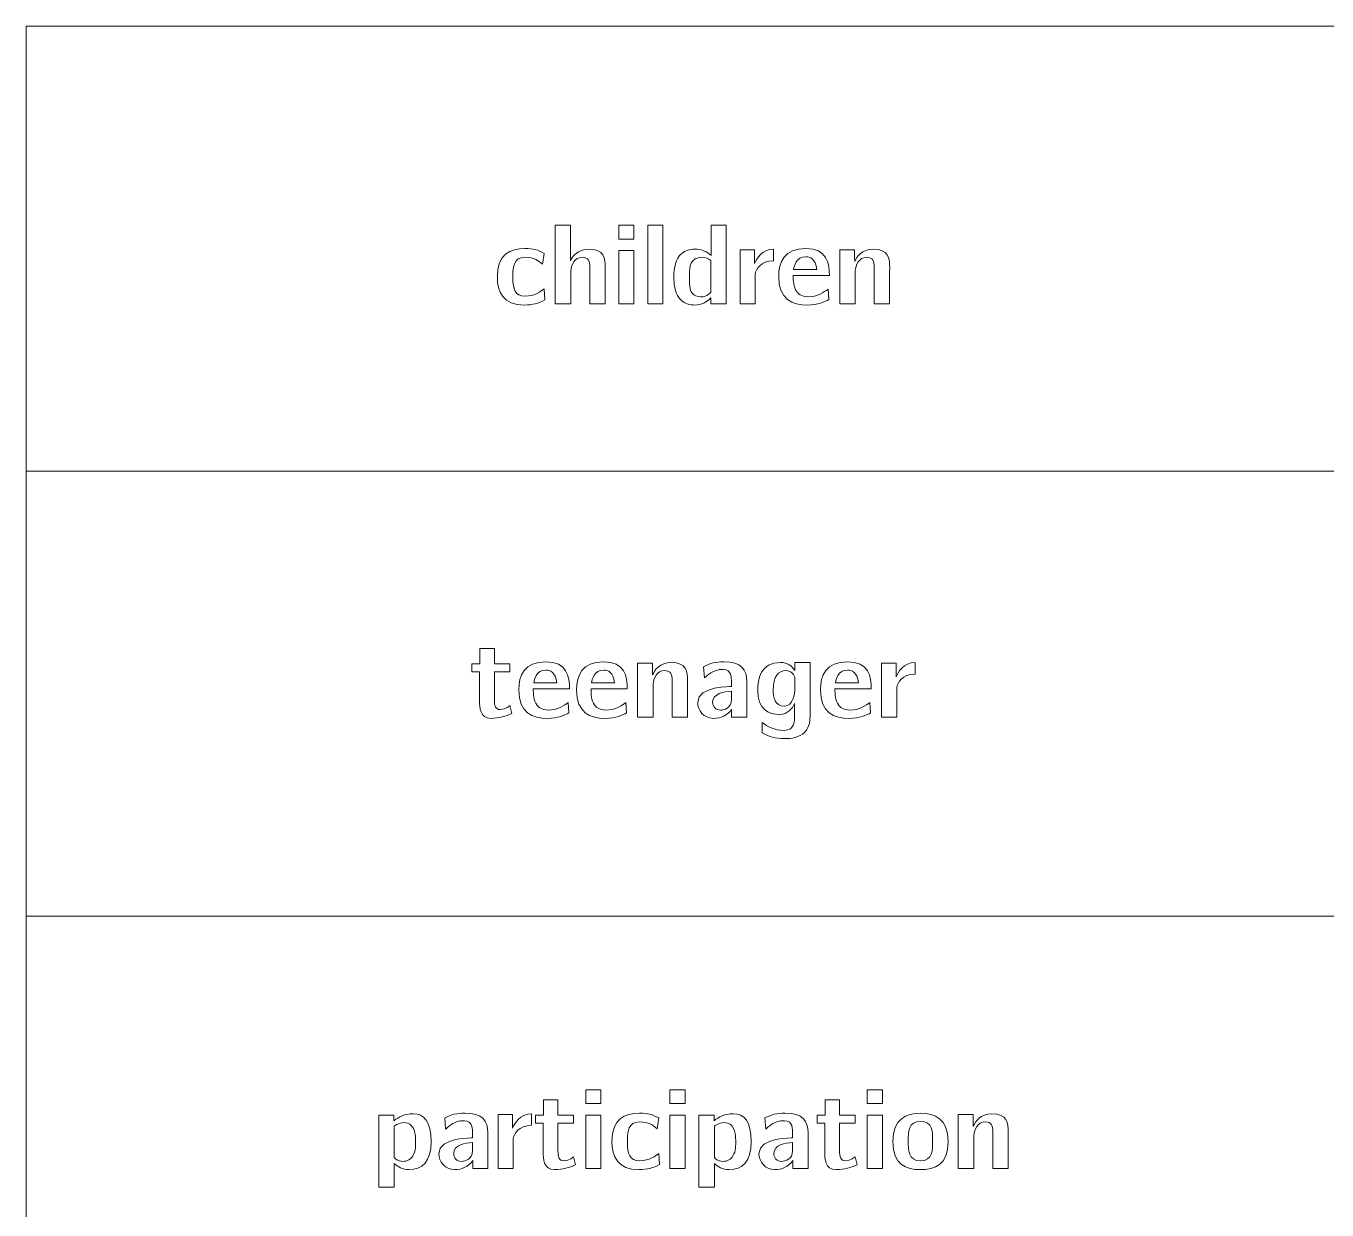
# Model space of a CAD drawing. Header units: inches. Extents: x 0 to 450, y -250 to 0.
# Drawn here: x 0 to 73.1, y -66.5 to 0 of the extents above; entities that cross this region are included whole.
import ezdxf

# ---------------------------------------------------------------- set-up
doc = ezdxf.new("R2010")
doc.units = ezdxf.units.IN
doc.header["$MEASUREMENT"] = 0
doc.layers.add('Raster', color=7, linetype='Continuous')
doc.layers.add('words', color=7, linetype='Continuous')

# ---------------------------------------------------------------- blocks, each defined once
blk = doc.blocks.new('block 2')
at = {"layer": 'words', "color": 250, "lineweight": 18}
for points in [[(33.299, -11.19), (34.151, -11.19), (34.151, -11.965), (33.299, -11.965), (33.299, -11.19)], [(34.925, -11.19), (35.776, -11.19), (35.776, -15.604), (34.925, -15.604), (34.925, -11.19)], [(33.299, -12.606), (34.151, -12.606), (34.151, -15.604), (33.299, -15.604), (33.299, -12.606)]]:
    blk.add_lwpolyline(points, dxfattribs=at)
for points, knots in [([(29.731, -11.19), (29.731, -11.19), (30.582, -11.19), (30.582, -11.19), (30.582, -11.19), (30.582, -13.197), (30.582, -13.197), (30.696, -12.956), (30.988, -12.536), (31.604, -12.536), (32.487, -12.536), (32.538, -13.038), (32.538, -13.61), (32.538, -13.699), (32.532, -13.788), (32.532, -13.87), (32.532, -13.87), (32.532, -15.604), (32.532, -15.604), (32.532, -15.604), (31.668, -15.604), (31.668, -15.604), (31.668, -15.604), (31.668, -13.527), (31.668, -13.527), (31.668, -13.229), (31.611, -12.994), (31.236, -12.994), (30.804, -12.994), (30.626, -13.438), (30.601, -13.756), (30.601, -13.756), (30.601, -15.604), (30.601, -15.604), (30.601, -15.604), (29.731, -15.604), (29.731, -15.604), (29.731, -15.604), (29.731, -11.19), (29.731, -11.19)], [0, 0, 0, 0, 1, 1, 1, 2, 2, 2, 3, 3, 3, 4, 4, 4, 5, 5, 5, 6, 6, 6, 7, 7, 7, 8, 8, 8, 9, 9, 9, 10, 10, 10, 11, 11, 11, 12, 12, 12, 13, 13, 13, 13]), ([(36.836, -12.778), (37.033, -12.606), (37.3, -12.536), (37.567, -12.536), (37.967, -12.536), (38.266, -12.695), (38.488, -12.886), (38.488, -12.886), (38.488, -11.19), (38.488, -11.19), (38.488, -11.19), (39.339, -11.19), (39.339, -11.19), (39.339, -11.19), (39.339, -15.604), (39.339, -15.604), (39.339, -15.604), (38.469, -15.604), (38.469, -15.604), (38.469, -15.604), (38.469, -15.274), (38.469, -15.274), (38.234, -15.509), (37.961, -15.674), (37.56, -15.674), (37.363, -15.674), (36.874, -15.636), (36.601, -15.147), (36.443, -14.855), (36.398, -14.512), (36.398, -14.093), (36.398, -13.597), (36.474, -13.076), (36.836, -12.778)], [0, 0, 0, 0, 1, 1, 1, 2, 2, 2, 3, 3, 3, 4, 4, 4, 5, 5, 5, 6, 6, 6, 7, 7, 7, 8, 8, 8, 9, 9, 9, 10, 10, 10, 11, 11, 11, 11]), ([(28.023, -12.498), (28.512, -12.498), (28.728, -12.568), (29.116, -12.771), (29.116, -12.771), (29.014, -13.375), (29.014, -13.375), (28.747, -13.172), (28.588, -12.994), (28.029, -12.994), (27.388, -12.994), (27.356, -13.534), (27.35, -13.972), (27.35, -13.972), (27.35, -14.156), (27.35, -14.156), (27.35, -14.766), (27.464, -15.179), (28.017, -15.179), (28.601, -15.179), (28.938, -14.893), (29.103, -14.76), (29.103, -14.76), (29.154, -15.382), (29.154, -15.382), (28.785, -15.579), (28.461, -15.674), (27.998, -15.674), (26.784, -15.674), (26.479, -14.925), (26.479, -14.099), (26.479, -12.816), (27.197, -12.498), (28.023, -12.498)], [0, 0, 0, 0, 1, 1, 1, 2, 2, 2, 3, 3, 3, 4, 4, 4, 5, 5, 5, 6, 6, 6, 7, 7, 7, 8, 8, 8, 9, 9, 9, 10, 10, 10, 11, 11, 11, 11]), ([(37.421, -15.007), (37.535, -15.147), (37.725, -15.217), (37.903, -15.217), (38.284, -15.217), (38.45, -14.957), (38.469, -14.95), (38.469, -14.95), (38.469, -13.178), (38.469, -13.178), (38.31, -13.057), (38.176, -12.994), (37.98, -12.994), (37.306, -12.994), (37.268, -13.521), (37.268, -14.016), (37.268, -14.531), (37.275, -14.817), (37.421, -15.007)], [0, 0, 0, 0, 1, 1, 1, 2, 2, 2, 3, 3, 3, 4, 4, 4, 5, 5, 5, 6, 6, 6, 6]), ([(40.113, -12.568), (40.113, -12.568), (40.926, -12.568), (40.926, -12.568), (40.926, -12.568), (40.926, -13.045), (40.926, -13.045), (40.926, -13.045), (40.932, -13.337), (40.932, -13.337), (41.04, -13.051), (41.345, -12.549), (41.993, -12.536), (41.993, -12.536), (41.993, -13.184), (41.993, -13.184), (41.269, -13.197), (40.989, -13.661), (40.964, -13.953), (40.964, -13.953), (40.964, -15.604), (40.964, -15.604), (40.964, -15.604), (40.113, -15.604), (40.113, -15.604), (40.113, -15.604), (40.113, -12.568), (40.113, -12.568)], [0, 0, 0, 0, 1, 1, 1, 2, 2, 2, 3, 3, 3, 4, 4, 4, 5, 5, 5, 6, 6, 6, 7, 7, 7, 8, 8, 8, 9, 9, 9, 9]), ([(43.802, -12.498), (44.997, -12.498), (45.136, -13.318), (45.136, -14.016), (45.136, -14.016), (43.097, -14.016), (43.097, -14.016), (43.097, -14.321), (43.11, -14.658), (43.294, -14.918), (43.37, -15.026), (43.548, -15.211), (43.929, -15.211), (44.469, -15.211), (44.844, -14.95), (45.054, -14.785), (45.054, -14.785), (45.098, -15.363), (45.098, -15.363), (44.889, -15.484), (44.495, -15.674), (43.885, -15.674), (43.066, -15.674), (42.284, -15.357), (42.284, -14.08), (42.284, -13.267), (42.589, -12.498), (43.802, -12.498)], [0, 0, 0, 0, 1, 1, 1, 2, 2, 2, 3, 3, 3, 4, 4, 4, 5, 5, 5, 6, 6, 6, 7, 7, 7, 8, 8, 8, 9, 9, 9, 9]), ([(44.418, -13.673), (44.355, -13.083), (44.05, -12.962), (43.809, -12.962), (43.262, -12.962), (43.154, -13.502), (43.123, -13.673), (43.123, -13.673), (44.418, -13.673), (44.418, -13.673)], [0, 0, 0, 0, 1, 1, 1, 2, 2, 2, 3, 3, 3, 3]), ([(45.713, -12.568), (45.713, -12.568), (46.545, -12.568), (46.545, -12.568), (46.545, -12.568), (46.545, -12.968), (46.545, -12.968), (46.545, -12.968), (46.552, -13.235), (46.552, -13.235), (46.666, -12.968), (46.965, -12.536), (47.587, -12.536), (48.47, -12.536), (48.521, -13.038), (48.521, -13.603), (48.521, -13.693), (48.514, -13.775), (48.514, -13.864), (48.514, -13.864), (48.514, -15.604), (48.514, -15.604), (48.514, -15.604), (47.65, -15.604), (47.65, -15.604), (47.65, -15.604), (47.65, -13.527), (47.65, -13.527), (47.65, -13.229), (47.593, -12.994), (47.219, -12.994), (46.787, -12.994), (46.609, -13.438), (46.584, -13.756), (46.584, -13.756), (46.584, -15.604), (46.584, -15.604), (46.584, -15.604), (45.713, -15.604), (45.713, -15.604), (45.713, -15.604), (45.713, -12.568), (45.713, -12.568)], [0, 0, 0, 0, 1, 1, 1, 2, 2, 2, 3, 3, 3, 4, 4, 4, 5, 5, 5, 6, 6, 6, 7, 7, 7, 8, 8, 8, 9, 9, 9, 10, 10, 10, 11, 11, 11, 12, 12, 12, 13, 13, 13, 14, 14, 14, 14])]:
    blk.add_open_spline(points, degree=3, knots=knots, dxfattribs=at)
blk = doc.blocks.new('block 3')
at = {"layer": 'words', "color": 250, "lineweight": 18}
for points, knots in [([(25.054, -35.826), (25.054, -35.826), (25.498, -35.826), (25.498, -35.826), (25.498, -35.826), (25.498, -34.969), (25.498, -34.969), (25.498, -34.969), (26.312, -34.969), (26.312, -34.969), (26.312, -34.969), (26.312, -35.826), (26.312, -35.826), (26.312, -35.826), (27.182, -35.826), (27.182, -35.826), (27.182, -35.826), (27.182, -36.284), (27.182, -36.284), (27.182, -36.284), (26.312, -36.284), (26.312, -36.284), (26.312, -36.284), (26.312, -37.821), (26.312, -37.821), (26.312, -38.183), (26.375, -38.399), (26.642, -38.399), (26.966, -38.399), (27.163, -38.17), (27.182, -38.17), (27.182, -38.17), (27.296, -38.615), (27.296, -38.615), (26.947, -38.78), (26.585, -38.894), (26.115, -38.894), (25.492, -38.894), (25.479, -38.259), (25.479, -37.922), (25.479, -37.922), (25.479, -36.284), (25.479, -36.284), (25.479, -36.284), (25.054, -36.284), (25.054, -36.284), (25.054, -36.284), (25.054, -35.826), (25.054, -35.826)], [0, 0, 0, 0, 1, 1, 1, 2, 2, 2, 3, 3, 3, 4, 4, 4, 5, 5, 5, 6, 6, 6, 7, 7, 7, 8, 8, 8, 9, 9, 9, 10, 10, 10, 11, 11, 11, 12, 12, 12, 13, 13, 13, 14, 14, 14, 15, 15, 15, 16, 16, 16, 16]), ([(29.201, -35.718), (30.395, -35.718), (30.535, -36.538), (30.535, -37.236), (30.535, -37.236), (28.496, -37.236), (28.496, -37.236), (28.496, -37.541), (28.508, -37.878), (28.693, -38.138), (28.769, -38.246), (28.947, -38.431), (29.328, -38.431), (29.868, -38.431), (30.243, -38.17), (30.452, -38.005), (30.452, -38.005), (30.497, -38.583), (30.497, -38.583), (30.287, -38.704), (29.893, -38.894), (29.283, -38.894), (28.464, -38.894), (27.683, -38.577), (27.683, -37.3), (27.683, -36.487), (27.988, -35.718), (29.201, -35.718)], [0, 0, 0, 0, 1, 1, 1, 2, 2, 2, 3, 3, 3, 4, 4, 4, 5, 5, 5, 6, 6, 6, 7, 7, 7, 8, 8, 8, 9, 9, 9, 9]), ([(32.446, -35.718), (33.64, -35.718), (33.779, -36.538), (33.779, -37.236), (33.779, -37.236), (31.74, -37.236), (31.74, -37.236), (31.74, -37.541), (31.753, -37.878), (31.937, -38.138), (32.014, -38.246), (32.191, -38.431), (32.573, -38.431), (33.112, -38.431), (33.487, -38.17), (33.697, -38.005), (33.697, -38.005), (33.741, -38.583), (33.741, -38.583), (33.532, -38.704), (33.138, -38.894), (32.528, -38.894), (31.709, -38.894), (30.927, -38.577), (30.927, -37.3), (30.927, -36.487), (31.232, -35.718), (32.446, -35.718)], [0, 0, 0, 0, 1, 1, 1, 2, 2, 2, 3, 3, 3, 4, 4, 4, 5, 5, 5, 6, 6, 6, 7, 7, 7, 8, 8, 8, 9, 9, 9, 9]), ([(34.357, -35.788), (34.357, -35.788), (35.189, -35.788), (35.189, -35.788), (35.189, -35.788), (35.189, -36.188), (35.189, -36.188), (35.189, -36.188), (35.195, -36.455), (35.195, -36.455), (35.309, -36.188), (35.608, -35.756), (36.23, -35.756), (37.113, -35.756), (37.164, -36.258), (37.164, -36.823), (37.164, -36.913), (37.158, -36.995), (37.158, -37.084), (37.158, -37.084), (37.158, -38.824), (37.158, -38.824), (37.158, -38.824), (36.294, -38.824), (36.294, -38.824), (36.294, -38.824), (36.294, -36.747), (36.294, -36.747), (36.294, -36.449), (36.237, -36.214), (35.862, -36.214), (35.43, -36.214), (35.252, -36.658), (35.227, -36.976), (35.227, -36.976), (35.227, -38.824), (35.227, -38.824), (35.227, -38.824), (34.357, -38.824), (34.357, -38.824), (34.357, -38.824), (34.357, -35.788), (34.357, -35.788)], [0, 0, 0, 0, 1, 1, 1, 2, 2, 2, 3, 3, 3, 4, 4, 4, 5, 5, 5, 6, 6, 6, 7, 7, 7, 8, 8, 8, 9, 9, 9, 10, 10, 10, 11, 11, 11, 12, 12, 12, 13, 13, 13, 14, 14, 14, 14]), ([(39.627, -37.109), (39.627, -37.109), (39.627, -36.849), (39.627, -36.849), (39.621, -36.646), (39.659, -36.144), (39.17, -36.144), (38.567, -36.144), (38.274, -36.474), (38.116, -36.627), (38.116, -36.627), (38.065, -35.991), (38.065, -35.991), (38.446, -35.801), (38.744, -35.718), (39.195, -35.718), (40.193, -35.718), (40.491, -36.157), (40.491, -36.823), (40.491, -36.823), (40.491, -38.824), (40.491, -38.824), (40.491, -38.824), (39.64, -38.824), (39.64, -38.824), (39.64, -38.824), (39.64, -38.386), (39.64, -38.386), (39.418, -38.716), (39.011, -38.894), (38.617, -38.894), (38.077, -38.894), (37.734, -38.443), (37.734, -38.005), (37.734, -37.052), (39.621, -37.128), (39.627, -37.109)], [0, 0, 0, 0, 1, 1, 1, 2, 2, 2, 3, 3, 3, 4, 4, 4, 5, 5, 5, 6, 6, 6, 7, 7, 7, 8, 8, 8, 9, 9, 9, 10, 10, 10, 11, 11, 11, 12, 12, 12, 12]), ([(42.389, -35.756), (42.777, -35.756), (42.999, -35.934), (43.196, -36.201), (43.196, -36.201), (43.196, -35.756), (43.196, -35.756), (43.196, -35.756), (44.047, -35.756), (44.047, -35.756), (44.047, -35.756), (44.047, -38.672), (44.047, -38.672), (44.047, -38.983), (44.041, -39.39), (43.73, -39.688), (43.437, -39.974), (42.993, -40.031), (42.624, -40.031), (42.091, -40.031), (41.761, -39.923), (41.36, -39.707), (41.36, -39.707), (41.36, -39.123), (41.36, -39.123), (41.684, -39.364), (41.983, -39.567), (42.593, -39.567), (43.202, -39.567), (43.177, -39.002), (43.177, -38.716), (43.177, -38.716), (43.177, -38.056), (43.177, -38.056), (43.044, -38.348), (42.796, -38.672), (42.332, -38.672), (41.722, -38.672), (41.106, -38.399), (41.106, -37.325), (41.106, -36.703), (41.246, -35.756), (42.389, -35.756)], [0, 0, 0, 0, 1, 1, 1, 2, 2, 2, 3, 3, 3, 4, 4, 4, 5, 5, 5, 6, 6, 6, 7, 7, 7, 8, 8, 8, 9, 9, 9, 10, 10, 10, 11, 11, 11, 12, 12, 12, 13, 13, 13, 14, 14, 14, 14]), ([(46.149, -35.718), (47.343, -35.718), (47.483, -36.538), (47.483, -37.236), (47.483, -37.236), (45.444, -37.236), (45.444, -37.236), (45.444, -37.541), (45.456, -37.878), (45.64, -38.138), (45.717, -38.246), (45.894, -38.431), (46.276, -38.431), (46.816, -38.431), (47.19, -38.17), (47.4, -38.005), (47.4, -38.005), (47.444, -38.583), (47.444, -38.583), (47.235, -38.704), (46.841, -38.894), (46.231, -38.894), (45.412, -38.894), (44.63, -38.577), (44.63, -37.3), (44.63, -36.487), (44.935, -35.718), (46.149, -35.718)], [0, 0, 0, 0, 1, 1, 1, 2, 2, 2, 3, 3, 3, 4, 4, 4, 5, 5, 5, 6, 6, 6, 7, 7, 7, 8, 8, 8, 9, 9, 9, 9]), ([(48.066, -35.788), (48.066, -35.788), (48.879, -35.788), (48.879, -35.788), (48.879, -35.788), (48.879, -36.265), (48.879, -36.265), (48.879, -36.265), (48.885, -36.557), (48.885, -36.557), (48.993, -36.271), (49.298, -35.769), (49.946, -35.756), (49.946, -35.756), (49.946, -36.404), (49.946, -36.404), (49.222, -36.417), (48.942, -36.881), (48.917, -37.173), (48.917, -37.173), (48.917, -38.824), (48.917, -38.824), (48.917, -38.824), (48.066, -38.824), (48.066, -38.824), (48.066, -38.824), (48.066, -35.788), (48.066, -35.788)], [0, 0, 0, 0, 1, 1, 1, 2, 2, 2, 3, 3, 3, 4, 4, 4, 5, 5, 5, 6, 6, 6, 7, 7, 7, 8, 8, 8, 9, 9, 9, 9]), ([(29.817, -36.893), (29.753, -36.303), (29.448, -36.182), (29.207, -36.182), (28.661, -36.182), (28.553, -36.722), (28.521, -36.893), (28.521, -36.893), (29.817, -36.893), (29.817, -36.893)], [0, 0, 0, 0, 1, 1, 1, 2, 2, 2, 3, 3, 3, 3]), ([(33.062, -36.893), (32.998, -36.303), (32.693, -36.182), (32.452, -36.182), (31.906, -36.182), (31.798, -36.722), (31.766, -36.893), (31.766, -36.893), (33.062, -36.893), (33.062, -36.893)], [0, 0, 0, 0, 1, 1, 1, 2, 2, 2, 3, 3, 3, 3]), ([(42.605, -38.208), (43.101, -38.208), (43.196, -37.51), (43.196, -37.236), (43.196, -37.236), (43.196, -36.633), (43.196, -36.633), (43.19, -36.487), (43.005, -36.214), (42.688, -36.214), (42.262, -36.214), (41.976, -36.519), (41.976, -37.313), (41.976, -37.7), (42.059, -38.208), (42.605, -38.208)], [0, 0, 0, 0, 1, 1, 1, 2, 2, 2, 3, 3, 3, 4, 4, 4, 5, 5, 5, 5]), ([(46.765, -36.893), (46.701, -36.303), (46.396, -36.182), (46.155, -36.182), (45.609, -36.182), (45.501, -36.722), (45.469, -36.893), (45.469, -36.893), (46.765, -36.893), (46.765, -36.893)], [0, 0, 0, 0, 1, 1, 1, 2, 2, 2, 3, 3, 3, 3]), ([(39.011, -38.431), (39.214, -38.431), (39.627, -38.316), (39.627, -37.846), (39.627, -37.846), (39.627, -37.37), (39.627, -37.37), (39.221, -37.402), (38.573, -37.49), (38.573, -37.992), (38.573, -38.227), (38.744, -38.431), (39.011, -38.431)], [0, 0, 0, 0, 1, 1, 1, 2, 2, 2, 3, 3, 3, 4, 4, 4, 4])]:
    blk.add_open_spline(points, degree=3, knots=knots, dxfattribs=at)
blk = doc.blocks.new('block 4')
at = {"layer": 'words', "color": 250, "lineweight": 18}
for points in [[(31.445, -59.762), (32.296, -59.762), (32.296, -60.537), (31.445, -60.537), (31.445, -59.762)], [(36.176, -59.762), (37.027, -59.762), (37.027, -60.537), (36.176, -60.537), (36.176, -59.762)], [(47.263, -59.762), (48.114, -59.762), (48.114, -60.537), (47.263, -60.537), (47.263, -59.762)], [(31.445, -61.179), (32.296, -61.179), (32.296, -64.177), (31.445, -64.177), (31.445, -61.179)], [(36.176, -61.179), (37.027, -61.179), (37.027, -64.177), (36.176, -64.177), (36.176, -61.179)], [(47.263, -61.179), (48.114, -61.179), (48.114, -64.177), (47.263, -64.177), (47.263, -61.179)]]:
    blk.add_lwpolyline(points, dxfattribs=at)
for points, knots in [([(28.625, -61.179), (28.625, -61.179), (29.07, -61.179), (29.07, -61.179), (29.07, -61.179), (29.07, -60.321), (29.07, -60.321), (29.07, -60.321), (29.883, -60.321), (29.883, -60.321), (29.883, -60.321), (29.883, -61.179), (29.883, -61.179), (29.883, -61.179), (30.753, -61.179), (30.753, -61.179), (30.753, -61.179), (30.753, -61.636), (30.753, -61.636), (30.753, -61.636), (29.883, -61.636), (29.883, -61.636), (29.883, -61.636), (29.883, -63.173), (29.883, -63.173), (29.883, -63.535), (29.947, -63.751), (30.213, -63.751), (30.537, -63.751), (30.734, -63.523), (30.753, -63.523), (30.753, -63.523), (30.868, -63.967), (30.868, -63.967), (30.518, -64.132), (30.156, -64.247), (29.686, -64.247), (29.064, -64.247), (29.051, -63.612), (29.051, -63.275), (29.051, -63.275), (29.051, -61.636), (29.051, -61.636), (29.051, -61.636), (28.625, -61.636), (28.625, -61.636), (28.625, -61.636), (28.625, -61.179), (28.625, -61.179)], [0, 0, 0, 0, 1, 1, 1, 2, 2, 2, 3, 3, 3, 4, 4, 4, 5, 5, 5, 6, 6, 6, 7, 7, 7, 8, 8, 8, 9, 9, 9, 10, 10, 10, 11, 11, 11, 12, 12, 12, 13, 13, 13, 14, 14, 14, 15, 15, 15, 16, 16, 16, 16]), ([(44.443, -61.179), (44.443, -61.179), (44.888, -61.179), (44.888, -61.179), (44.888, -61.179), (44.888, -60.321), (44.888, -60.321), (44.888, -60.321), (45.701, -60.321), (45.701, -60.321), (45.701, -60.321), (45.701, -61.179), (45.701, -61.179), (45.701, -61.179), (46.571, -61.179), (46.571, -61.179), (46.571, -61.179), (46.571, -61.636), (46.571, -61.636), (46.571, -61.636), (45.701, -61.636), (45.701, -61.636), (45.701, -61.636), (45.701, -63.173), (45.701, -63.173), (45.701, -63.535), (45.764, -63.751), (46.031, -63.751), (46.355, -63.751), (46.552, -63.523), (46.571, -63.523), (46.571, -63.523), (46.685, -63.967), (46.685, -63.967), (46.336, -64.132), (45.974, -64.247), (45.504, -64.247), (44.881, -64.247), (44.869, -63.612), (44.869, -63.275), (44.869, -63.275), (44.869, -61.636), (44.869, -61.636), (44.869, -61.636), (44.443, -61.636), (44.443, -61.636), (44.443, -61.636), (44.443, -61.179), (44.443, -61.179)], [0, 0, 0, 0, 1, 1, 1, 2, 2, 2, 3, 3, 3, 4, 4, 4, 5, 5, 5, 6, 6, 6, 7, 7, 7, 8, 8, 8, 9, 9, 9, 10, 10, 10, 11, 11, 11, 12, 12, 12, 13, 13, 13, 14, 14, 14, 15, 15, 15, 16, 16, 16, 16]), ([(19.818, -61.179), (19.818, -61.179), (20.669, -61.179), (20.669, -61.179), (20.669, -61.179), (20.669, -61.496), (20.669, -61.496), (20.93, -61.287), (21.279, -61.109), (21.749, -61.109), (22.359, -61.109), (22.759, -61.535), (22.759, -62.665), (22.759, -63.802), (22.257, -64.247), (21.508, -64.247), (21.14, -64.247), (20.892, -64.101), (20.688, -63.898), (20.688, -63.898), (20.688, -65.238), (20.688, -65.238), (20.688, -65.238), (19.818, -65.238), (19.818, -65.238), (19.818, -65.238), (19.818, -61.179), (19.818, -61.179)], [0, 0, 0, 0, 1, 1, 1, 2, 2, 2, 3, 3, 3, 4, 4, 4, 5, 5, 5, 6, 6, 6, 7, 7, 7, 8, 8, 8, 9, 9, 9, 9]), ([(25.083, -62.462), (25.083, -62.462), (25.083, -62.201), (25.083, -62.201), (25.076, -61.998), (25.114, -61.496), (24.625, -61.496), (24.022, -61.496), (23.73, -61.827), (23.571, -61.979), (23.571, -61.979), (23.52, -61.344), (23.52, -61.344), (23.901, -61.153), (24.2, -61.071), (24.651, -61.071), (25.648, -61.071), (25.947, -61.509), (25.947, -62.176), (25.947, -62.176), (25.947, -64.177), (25.947, -64.177), (25.947, -64.177), (25.096, -64.177), (25.096, -64.177), (25.096, -64.177), (25.096, -63.739), (25.096, -63.739), (24.873, -64.069), (24.467, -64.247), (24.073, -64.247), (23.533, -64.247), (23.19, -63.796), (23.19, -63.357), (23.19, -62.405), (25.076, -62.481), (25.083, -62.462)], [0, 0, 0, 0, 1, 1, 1, 2, 2, 2, 3, 3, 3, 4, 4, 4, 5, 5, 5, 6, 6, 6, 7, 7, 7, 8, 8, 8, 9, 9, 9, 10, 10, 10, 11, 11, 11, 12, 12, 12, 12]), ([(26.517, -61.141), (26.517, -61.141), (27.33, -61.141), (27.33, -61.141), (27.33, -61.141), (27.33, -61.617), (27.33, -61.617), (27.33, -61.617), (27.337, -61.909), (27.337, -61.909), (27.445, -61.623), (27.75, -61.122), (28.398, -61.109), (28.398, -61.109), (28.398, -61.757), (28.398, -61.757), (27.673, -61.769), (27.394, -62.233), (27.369, -62.525), (27.369, -62.525), (27.369, -64.177), (27.369, -64.177), (27.369, -64.177), (26.517, -64.177), (26.517, -64.177), (26.517, -64.177), (26.517, -61.141), (26.517, -61.141)], [0, 0, 0, 0, 1, 1, 1, 2, 2, 2, 3, 3, 3, 4, 4, 4, 5, 5, 5, 6, 6, 6, 7, 7, 7, 8, 8, 8, 9, 9, 9, 9]), ([(34.462, -61.071), (34.951, -61.071), (35.167, -61.141), (35.554, -61.344), (35.554, -61.344), (35.452, -61.947), (35.452, -61.947), (35.186, -61.744), (35.027, -61.566), (34.468, -61.566), (33.826, -61.566), (33.795, -62.106), (33.788, -62.544), (33.788, -62.544), (33.788, -62.729), (33.788, -62.729), (33.788, -63.338), (33.903, -63.751), (34.455, -63.751), (35.04, -63.751), (35.376, -63.465), (35.541, -63.332), (35.541, -63.332), (35.592, -63.955), (35.592, -63.955), (35.224, -64.151), (34.9, -64.247), (34.436, -64.247), (33.223, -64.247), (32.918, -63.497), (32.918, -62.672), (32.918, -61.388), (33.636, -61.071), (34.462, -61.071)], [0, 0, 0, 0, 1, 1, 1, 2, 2, 2, 3, 3, 3, 4, 4, 4, 5, 5, 5, 6, 6, 6, 7, 7, 7, 8, 8, 8, 9, 9, 9, 10, 10, 10, 11, 11, 11, 11]), ([(37.801, -61.179), (37.801, -61.179), (38.652, -61.179), (38.652, -61.179), (38.652, -61.179), (38.652, -61.496), (38.652, -61.496), (38.913, -61.287), (39.262, -61.109), (39.732, -61.109), (40.342, -61.109), (40.742, -61.535), (40.742, -62.665), (40.742, -63.802), (40.24, -64.247), (39.491, -64.247), (39.123, -64.247), (38.875, -64.101), (38.671, -63.898), (38.671, -63.898), (38.671, -65.238), (38.671, -65.238), (38.671, -65.238), (37.801, -65.238), (37.801, -65.238), (37.801, -65.238), (37.801, -61.179), (37.801, -61.179)], [0, 0, 0, 0, 1, 1, 1, 2, 2, 2, 3, 3, 3, 4, 4, 4, 5, 5, 5, 6, 6, 6, 7, 7, 7, 8, 8, 8, 9, 9, 9, 9]), ([(43.066, -62.462), (43.066, -62.462), (43.066, -62.201), (43.066, -62.201), (43.059, -61.998), (43.098, -61.496), (42.608, -61.496), (42.005, -61.496), (41.713, -61.827), (41.554, -61.979), (41.554, -61.979), (41.503, -61.344), (41.503, -61.344), (41.884, -61.153), (42.183, -61.071), (42.634, -61.071), (43.631, -61.071), (43.93, -61.509), (43.93, -62.176), (43.93, -62.176), (43.93, -64.177), (43.93, -64.177), (43.93, -64.177), (43.079, -64.177), (43.079, -64.177), (43.079, -64.177), (43.079, -63.739), (43.079, -63.739), (42.856, -64.069), (42.45, -64.247), (42.056, -64.247), (41.516, -64.247), (41.173, -63.796), (41.173, -63.357), (41.173, -62.405), (43.059, -62.481), (43.066, -62.462)], [0, 0, 0, 0, 1, 1, 1, 2, 2, 2, 3, 3, 3, 4, 4, 4, 5, 5, 5, 6, 6, 6, 7, 7, 7, 8, 8, 8, 9, 9, 9, 10, 10, 10, 11, 11, 11, 12, 12, 12, 12]), ([(50.247, -61.071), (51.035, -61.071), (51.797, -61.407), (51.797, -62.659), (51.797, -63.999), (51.035, -64.247), (50.247, -64.247), (49.46, -64.247), (48.698, -63.999), (48.698, -62.659), (48.698, -61.407), (49.46, -61.071), (50.247, -61.071)], [0, 0, 0, 0, 1, 1, 1, 2, 2, 2, 3, 3, 3, 4, 4, 4, 4]), ([(52.374, -61.141), (52.374, -61.141), (53.206, -61.141), (53.206, -61.141), (53.206, -61.141), (53.206, -61.541), (53.206, -61.541), (53.206, -61.541), (53.213, -61.808), (53.213, -61.808), (53.327, -61.541), (53.626, -61.109), (54.248, -61.109), (55.131, -61.109), (55.182, -61.611), (55.182, -62.176), (55.182, -62.265), (55.175, -62.348), (55.175, -62.436), (55.175, -62.436), (55.175, -64.177), (55.175, -64.177), (55.175, -64.177), (54.312, -64.177), (54.312, -64.177), (54.312, -64.177), (54.312, -62.1), (54.312, -62.1), (54.312, -61.801), (54.254, -61.566), (53.88, -61.566), (53.448, -61.566), (53.27, -62.011), (53.244, -62.328), (53.244, -62.328), (53.244, -64.177), (53.244, -64.177), (53.244, -64.177), (52.374, -64.177), (52.374, -64.177), (52.374, -64.177), (52.374, -61.141), (52.374, -61.141)], [0, 0, 0, 0, 1, 1, 1, 2, 2, 2, 3, 3, 3, 4, 4, 4, 5, 5, 5, 6, 6, 6, 7, 7, 7, 8, 8, 8, 9, 9, 9, 10, 10, 10, 11, 11, 11, 12, 12, 12, 13, 13, 13, 14, 14, 14, 14]), ([(21.171, -63.783), (21.413, -63.783), (21.616, -63.669), (21.73, -63.478), (21.908, -63.186), (21.883, -62.875), (21.889, -62.608), (21.889, -62.608), (21.883, -62.456), (21.883, -62.456), (21.863, -62.189), (21.794, -61.604), (21.235, -61.604), (20.904, -61.604), (20.695, -61.801), (20.688, -61.801), (20.688, -61.801), (20.688, -63.567), (20.688, -63.567), (20.727, -63.599), (20.879, -63.783), (21.171, -63.783)], [0, 0, 0, 0, 1, 1, 1, 2, 2, 2, 3, 3, 3, 4, 4, 4, 5, 5, 5, 6, 6, 6, 7, 7, 7, 7]), ([(39.154, -63.783), (39.396, -63.783), (39.599, -63.669), (39.713, -63.478), (39.891, -63.186), (39.866, -62.875), (39.872, -62.608), (39.872, -62.608), (39.866, -62.456), (39.866, -62.456), (39.847, -62.189), (39.777, -61.604), (39.218, -61.604), (38.887, -61.604), (38.678, -61.801), (38.671, -61.801), (38.671, -61.801), (38.671, -63.567), (38.671, -63.567), (38.71, -63.599), (38.862, -63.783), (39.154, -63.783)], [0, 0, 0, 0, 1, 1, 1, 2, 2, 2, 3, 3, 3, 4, 4, 4, 5, 5, 5, 6, 6, 6, 7, 7, 7, 7]), ([(50.254, -63.751), (50.94, -63.751), (50.933, -63.135), (50.933, -62.646), (50.933, -62.125), (50.933, -61.535), (50.247, -61.535), (49.561, -61.535), (49.561, -62.125), (49.561, -62.646), (49.561, -63.135), (49.568, -63.751), (50.254, -63.751)], [0, 0, 0, 0, 1, 1, 1, 2, 2, 2, 3, 3, 3, 4, 4, 4, 4]), ([(24.467, -63.783), (24.67, -63.783), (25.083, -63.669), (25.083, -63.199), (25.083, -63.199), (25.083, -62.722), (25.083, -62.722), (24.676, -62.754), (24.028, -62.843), (24.028, -63.345), (24.028, -63.58), (24.2, -63.783), (24.467, -63.783)], [0, 0, 0, 0, 1, 1, 1, 2, 2, 2, 3, 3, 3, 4, 4, 4, 4]), ([(42.45, -63.783), (42.653, -63.783), (43.066, -63.669), (43.066, -63.199), (43.066, -63.199), (43.066, -62.722), (43.066, -62.722), (42.659, -62.754), (42.011, -62.843), (42.011, -63.345), (42.011, -63.58), (42.183, -63.783), (42.45, -63.783)], [0, 0, 0, 0, 1, 1, 1, 2, 2, 2, 3, 3, 3, 4, 4, 4, 4])]:
    blk.add_open_spline(points, degree=3, knots=knots, dxfattribs=at)

msp = doc.modelspace()

# ---------------------------------------------------------------- linework, layer by layer
at = {"layer": 'Raster', "color": 250, "lineweight": 18}
for points in [[(0, 0), (450, 0)], [(0, 0), (0, -250)], [(0, -25), (450, -25)], [(0, -50), (450, -50)]]:
    msp.add_lwpolyline(points, dxfattribs=at)

# ---------------------------------------------------------------- block references
at = {"layer": 'words'}
for name in ['block 2', 'block 3', 'block 4']:
    msp.add_blockref(name, (0, 0), dxfattribs=at)

doc.saveas('drawing.dxf')
